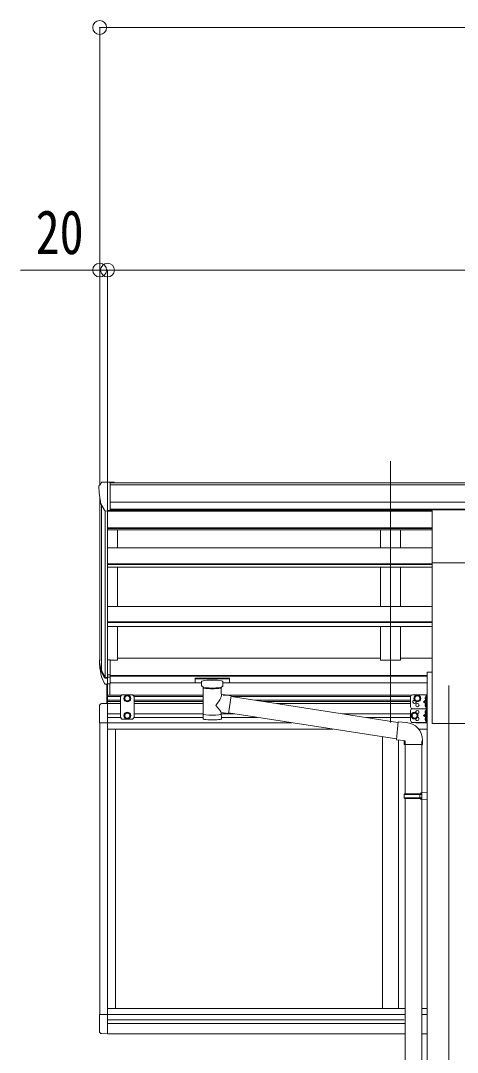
# Model space of a CAD drawing. Units: millimetres at full size; details may follow other scales. Extents: x -9783 to 9892, y -6828 to 6752.
# Drawn here: x -3835 to -2730, y -480 to 2133 of the extents above; entities that cross this region are included whole.
import ezdxf
from ezdxf.enums import TextEntityAlignment as Align

# ---------------------------------------------------------------- set-up
doc = ezdxf.new("R2010")
doc.units = ezdxf.units.MM
doc.header["$LTSCALE"] = 35
doc.header["$PDMODE"] = 32
doc.header["$PDSIZE"] = 35
for name, color, linetype, lineweight in [('0-1_本体', 4, 'Continuous', 9), ('0-2_部品', 7, 'Continuous', 9), ('0-8_PARTS2', 2, 'Continuous', 9), ('0-A_寸法', 6, 'Continuous', 9), ('1-1_GLASS', 4, 'Continuous', 9), ('1-2_GLASS_SEAL', 7, 'Continuous', 9)]:
    doc.layers.add(name, color=color, linetype=linetype, lineweight=lineweight)
doc.styles.add('ＭＳ ゴシック', font='')
doc.styles.get('ＭＳ ゴシック').set_extended_font_data('MS Gothic')

msp = doc.modelspace()

# ---------------------------------------------------------------- linework, layer by layer
at = {"layer": '0-1_本体'}
for p, q in [((-3608.77, 962.48), (2106.23, 962.48)), ((-3608.77, 957.12), (2106.23, 957.12)), ((-3635.27, 512.21), (-3635.27, 925.73)), ((-3630.99, 906.93), (-3630.99, 487.95)), ((-3621.27, 891.57), (-3621.27, 469.94)), ((-3615.27, 892.1), (-3615.27, 514.38)), ((-3615.27, 890.6), (-2793.77, 890.6)), ((-3608.77, 913.6), (2106.23, 913.6)), ((-3608.77, 895.93), (2106.23, 895.93)), ((-2793.77, 893.56), (-3608.77, 893.56)), ((-2924.27, 893.56), (-2924.27, 890.6)), ((-2874.27, 893.56), (-2874.27, 890.6)), ((-3615.27, 848.64), (-2793.77, 848.64)), ((-3615.27, 846.95), (-2793.77, 846.95)), ((-3615.27, 843.17), (-2793.77, 843.17)), ((-3590.27, 797.74), (-3590.27, 843.17)), ((-2924.27, 843.17), (-2924.27, 797.74)), ((-2874.27, 843.17), (-2874.27, 797.74)), ((-3615.27, 797.74), (-2793.77, 797.74)), ((-2793.77, 352.95), (-2793.77, 759.9)), ((-3615.27, 757.16), (-2793.77, 757.16)), ((-3615.27, 755.47), (-2793.77, 755.47)), ((-3615.27, 748.6), (-2793.77, 748.6)), ((-3590.27, 649.5), (-3590.27, 748.6)), ((-2924.27, 748.6), (-2924.27, 649.5)), ((-2874.27, 748.6), (-2874.27, 649.5)), ((-3615.27, 649.5), (-2793.77, 649.5)), ((-3615.27, 610.36), (-2793.77, 610.36)), ((-3615.27, 608.69), (-2793.77, 608.69)), ((-3615.27, 599.05), (-2793.77, 599.05)), ((-3590.27, 513.55), (-3590.27, 599.05)), ((-2924.27, 599.05), (-2924.27, 513.55)), ((-3608.77, 513.55), (-3590.27, 513.55)), ((-3590.27, 518.77), (-2924.27, 518.77)), ((-2874.27, 518.77), (-2793.77, 518.77)), ((-3608.77, 474.46), (-2806.27, 474.46)), ((-3608.77, 473.08), (-2806.27, 473.08)), ((-2806.27, 482.95), (-2793.77, 482.95)), ((-2806.27, 482.95), (-2806.27, -2397.05)), ((-3608.77, 455.9), (-3377.27, 455.9)), ((-3323.27, 455.9), (-2806.27, 455.9)), ((-2793.77, 352.95), (-2708.77, 352.95))]:
    msp.add_line(p, q, dxfattribs=at)
msp.add_lwpolyline([(-2874.27, 599.05), (-2874.27, 513.55), (-2924.27, 513.55)], dxfattribs=at)
at = {"layer": '0-2_部品'}
for p, q in [((-3637.27, 954.72), (-3637.27, 954.09)), ((-3630.36, 963.52), (-3634.43, 957.71)), ((-3627.27, 964.09), (-3629.6, 963.94)), ((-3627.27, 964.09), (-3608.77, 964.09)), ((-3615.27, 891.1), (-3615.27, 964.09)), ((-3608.77, 964.09), (-3598.77, 964)), ((-3608.77, 892.1), (-3608.77, 964.09)), ((-3598.77, 961.9), (-3598.77, 964)), ((-3622.89, 892.92), (-3632.17, 908.98)), ((-3615.27, 891.1), (-3620.48, 891.42)), ((-3608.77, 892.1), (-3615.27, 892.1)), ((-2793.77, 894.06), (-2708.77, 894.06)), ((-2793.77, 759.91), (-2793.77, 894.06)), ((-2793.77, 759.91), (-2708.77, 759.91)), ((-3615.27, 514.39), (-3615.27, 452.51)), ((-3608.77, 514.39), (-3615.27, 514.39)), ((-3608.77, 514.39), (-3608.77, 453.33)), ((-3632.88, 488.35), (-3622.71, 469.18)), ((-3621.7, 470.43), (-3631.46, 488.84)), ((-3630.29, 471.49), (-3622.71, 454.01)), ((-3608.77, 476.08), (-3615.27, 476.08)), ((-3608.77, 470.68), (-3615.27, 470.68)), ((-3615.27, 469.68), (-3620.4, 469.68)), ((-3615.27, 467.68), (-3620.12, 467.68)), ((-3615.27, 452.51), (-3620.12, 452.51)), ((-3608.77, 453.33), (-3615.27, 453.33)), ((-3393.77, 467.61), (-3393.77, 456.85)), ((-3393.77, 467.42), (-3393.77, 465.88)), ((-3391.77, 468.28), (-3308.77, 468.28)), ((-3391.77, 466.1), (-3308.77, 466.1)), ((-3391.77, 456.19), (-3377.27, 456.19)), ((-3377.27, 449.38), (-3377.27, 459.66)), ((-3373.17, 444.88), (-3373.19, 364.59)), ((-3327.37, 427.31), (-3327.37, 444.89)), ((-3323.27, 449.38), (-3323.27, 459.66)), ((-3323.27, 456.19), (-3308.77, 456.19)), ((-3306.77, 467.61), (-3306.77, 456.85)), ((-3302.15, 423.4), (-3327.37, 427.31)), ((-3302.15, 423.4), (-3309.17, 378.14)), ((-2880.33, 356.04), (-3302.44, 421.52)), ((-3327.35, 364.59), (-3327.37, 381.22)), ((-3327.37, 380.97), (-3309.17, 378.14)), ((-2884, 314.1), (-3308.88, 380.02)), ((-2859.35, 355.91), (-2880.19, 357.74)), ((-2864.27, 300.17), (-2818.27, 300.17)), ((-2862.27, 309.03), (-2862.27, 175.04)), ((-2820.27, 309.03), (-2820.27, 177.59)), ((-2818.27, 300.17), (-2818.27, 311.09)), ((-2864.27, 173.04), (-2863.27, 175.04)), ((-2864.27, 173.04), (-2820.27, 173.04)), ((-2864.27, 173.04), (-2864.27, 165.04)), ((-2864.27, 165.04), (-2820.27, 165.04)), ((-2864.27, 165.04), (-2863.27, 163.04)), ((-2863.27, 175.04), (-2820.27, 175.04)), ((-2863.27, 163.04), (-2820.27, 163.04)), ((-2862.27, 163.04), (-2862.27, -781.15)), ((-2824.75, 173.04), (-2825.18, 175.04)), ((-2822.27, 177.54), (-2806.27, 178.01)), ((-2822.27, 175.54), (-2822.27, 177.54)), ((-2822.27, 175.54), (-2820.27, 175.54)), ((-2822.27, 160.54), (-2822.27, 162.54)), ((-2822.27, 160.54), (-2806.27, 160.06)), ((-2820.27, 160.48), (-2820.27, -778.59)), ((-2806.27, 178.01), (-2806.27, 160.06))]:
    msp.add_line(p, q, dxfattribs=at)
for points in [[(-3393.77, 467.61), (-3393.73, 467.81), (-3393.65, 467.95), (-3393.55, 468.04), (-3393.45, 468.1), (-3393.33, 468.15), (-3393.04, 468.21), (-3392.55, 468.25), (-3392, 468.27), (-3391.77, 468.28)], [(-3393.77, 456.85), (-3393.73, 456.66), (-3393.65, 456.52), (-3393.55, 456.43), (-3393.45, 456.37), (-3393.33, 456.32), (-3393.04, 456.26), (-3392.55, 456.21), (-3392, 456.19), (-3391.77, 456.19)], [(-3377.23, 449.44), (-3377.26, 449.08), (-3377.01, 448.12), (-3376.49, 447.24), (-3375.69, 446.4), (-3374.57, 445.6), (-3373.17, 444.88)], [(-3327.37, 444.89), (-3327.14, 444.99), (-3325.78, 445.72), (-3324.67, 446.57), (-3323.91, 447.43), (-3323.45, 448.33), (-3323.28, 449.22)], [(-3308.77, 468.28), (-3308.42, 468.27), (-3307.89, 468.25), (-3307.44, 468.2), (-3307.13, 468.12), (-3306.97, 468.02), (-3306.85, 467.88), (-3306.78, 467.7), (-3306.77, 467.61)], [(-3308.77, 456.19), (-3308.42, 456.19), (-3307.89, 456.22), (-3307.44, 456.27), (-3307.13, 456.35), (-3306.97, 456.45), (-3306.85, 456.58), (-3306.78, 456.76), (-3306.77, 456.85)], [(-2880.19, 357.74), (-2884.19, 311.91), (-2864.27, 310.17), (-2864.27, 300.17)], [(-2824.75, 173.04), (-2824.75, 165.04), (-2825.18, 163.04)], [(-2822.27, 162.54), (-2820.27, 162.54), (-2820.27, 175.54)]]:
    msp.add_lwpolyline(points, dxfattribs=at)
for centre, radius, start, end in [((-3634.27, 954.72), 3, 93, 180), ((-3435.27, 954.09), 202, 180, 192.90261), ((-3629.54, 962.95), 1, 93.5, 145), ((-3620.3, 894.42), 3, 210, 266.5), ((-3546.61, 510.52), 89.07, 174.49576, 194.41188), ((-3547.32, 514.8), 88.05, 177.22392, 197.21071), ((-3502.05, 507.57), 133.22, 183.27987, 195.71302), ((-3620.4, 471.18), 1.5, 210, 270), ((-3620.12, 470.68), 3, 210, 270), ((-3620.12, 455.51), 3, 210, 270), ((-2863.27, 311.09), 45, 0, 85)]:
    msp.add_arc(centre, radius, start, end, dxfattribs=at)
for centre, major_axis, ratio, start_param, end_param in [((-3391.77, 465.88), (2, 0), 0.109601, 1.5707963, 3.1415927), ((-3350.27, 459.66), (27, 0), 0.122176, 6.2831853, 9.424778), ((-3350.26, 444.43), (-22.91, 0.42), 0.072511, 0.0008029, 1.5715993), ((-3350.28, 444.43), (22.92, 0.42), 0.07247, 4.71158, 6.2823764), ((-3339.27, 449.38), (16, 0), 0.361356, 6.2636979, 6.2831853), ((-3308.77, 465.88), (2, 0), 0.109601, 0, 1.5707963), ((-3350.26, 442.8), (-22.91, 0.42), 0.072511, 0.0008029, 1.5715993), ((-3350.28, 442.8), (22.92, 0.42), 0.07247, 4.71158, 6.2823764), ((-3350.27, 400.77), (-22.81, -26.62), 0.234429, 1.6855472, 3.1268519), ((-3347.72, 403.41), (20.32, -22.25), 0.045535, 0.0389954, 1.3075346), ((-3350.27, 377.03), (22.91, 0), 0.122865, 3.1415927, 6.2831853), ((-3350.27, 364.59), (22.92, 0), 0.101955, 3.1415499, 6.2833984)]:
    msp.add_ellipse(centre, major_axis=major_axis, ratio=ratio, start_param=start_param, end_param=end_param, dxfattribs=at)
at = {"layer": '0-8_PARTS2'}
for p, q in [((-2899.27, 355.29), (-2899.27, 1017.82)), ((-2751.27, 449.08), (-2751.27, -2497.05))]:
    msp.add_line(p, q, dxfattribs=at)
at = {"layer": '0-A_寸法'}
for p, q in [((-3635.27, 2115.46), (-3635.27, 1501.31)), ((-3635.27, 2115.46), (7860.73, 2115.46)), ((-3635.27, 1501.31), (-3835.27, 1501.31)), ((-3635.27, 1501.31), (-3635.27, 955.68)), ((-3615.27, 1501.31), (-3635.27, 1501.31)), ((-3615.27, 1501.31), (-3615.27, 955.68)), ((-3615.27, 1501.31), (2112.73, 1501.31)), ((-3615.27, 1501.31), (-3615.27, 955.68))]:
    msp.add_line(p, q, dxfattribs=at)
for p in [(-3635.27, 2115.46), (-3635.27, 1501.31), (-3615.27, 1501.31)]:
    msp.add_point(p, dxfattribs=at)
at = {"layer": '1-1_GLASS'}
for p, q in [((-3615.27, 424.66), (-3579.77, 424.66)), ((-3615.27, 421.16), (-3582.77, 421.16)), ((-3550.77, 424.66), (-3373.17, 424.66)), ((-3547.77, 421.16), (-3373.18, 421.16)), ((-3322.66, 424.66), (-2846.27, 424.66)), ((-3300.1, 421.16), (-2848.25, 421.16)), ((-3615.27, 412.16), (-3582.77, 412.16)), ((-3615.27, 408.66), (-3582.77, 408.66)), ((-3615.27, 404.36), (-3615.27, -432.84)), ((-3582.77, 403.66), (-3615.27, 403.66)), ((-3547.77, 412.16), (-3373.18, 412.16)), ((-3547.77, 408.66), (-3373.18, 408.66)), ((-3373.18, 403.66), (-3547.77, 403.66)), ((-3242.08, 412.16), (-2848.27, 412.16)), ((-3219.52, 408.66), (-2848.27, 408.66)), ((-2848.27, 403.66), (-3187.29, 403.66)), ((-3615.27, 377.66), (-3582.77, 377.66)), ((-3615.27, 368.66), (-3582.77, 368.66)), ((-3547.77, 377.66), (-3373.18, 377.66)), ((-3547.77, 368.66), (-3373.19, 368.66)), ((-3327.37, 377.66), (-3293.67, 377.66)), ((-3327.36, 368.66), (-3235.65, 368.66)), ((-3019.7, 377.66), (-2848.27, 377.66)), ((-2961.69, 368.66), (-2848.27, 368.66)), ((-3635.27, 354.96), (-3635.27, -383.64)), ((-3148.63, 355.16), (-3615.27, 355.16)), ((-2835.26, 355.16), (-2806.27, 355.16)), ((-2793.77, 352.95), (-2708.77, 352.95)), ((-3045.5, 339.16), (-3615.27, 339.16)), ((-3595.27, 339.16), (-3595.27, -367.84)), ((-2919.27, 319.57), (-2919.27, -368.34)), ((-2806.27, 339.16), (-2828.1, 339.16)), ((-2879.27, 311.48), (-2879.27, -368.34)), ((-3635.27, 154.96), (-3635.27, -383.65)), ((-3595.27, 139.16), (-3595.27, -368.34)), ((-2919.27, 139.66), (-2919.27, -368.34)), ((-2879.27, 139.66), (-2879.27, -368.34)), ((-3615.27, -368.34), (-2862.27, -368.34)), ((-3615.27, -383.84), (-2862.27, -383.84)), ((-2820.27, -368.34), (-2806.27, -368.34)), ((-2820.27, -383.84), (-2806.27, -383.84)), ((-3615.27, -397.34), (-2864.27, -397.34)), ((-3615.27, -406.34), (-2862.27, -406.34)), ((-3615.27, -432.34), (-2862.27, -432.34)), ((-3615.27, -432.84), (-3615.27, -432.84)), ((-2820.27, -432.34), (-2806.27, -432.34))]:
    msp.add_line(p, q, dxfattribs=at)
at = {"layer": '1-2_GLASS_SEAL'}
for p, q in [((-3616.77, 404.15), (-3616.77, 452.5)), ((-3615.27, 404.15), (-3615.27, 454)), ((-3609.77, 424.66), (-3609.77, 453.32)), ((-3578.77, 425.66), (-3582.77, 421.66)), ((-3582.77, 421.66), (-3582.77, 368.16)), ((-3551.77, 425.66), (-3578.77, 425.66)), ((-3551.77, 425.66), (-3547.77, 421.66)), ((-3547.77, 368.16), (-3547.77, 421.66)), ((-2848.27, 420.66), (-2848.27, 395.66)), ((-2843.27, 425.66), (-2806.27, 425.66)), ((-2809.27, 421.16), (-2810.07, 421.02)), ((-2808.77, 425.66), (-2808.77, 390.66)), ((-2806.27, 425.66), (-2806.27, 390.66)), ((-3635.77, 397.86), (-3635.77, 354.96)), ((-3615.27, 404.16), (-3630.56, 403.36)), ((-2808.77, 408.16), (-2815.77, 408.16)), ((-2809.27, 413.16), (-2810.07, 413.3)), ((-2809.27, 403.16), (-2810.07, 403.02)), ((-2809.27, 395.16), (-2810.07, 395.3)), ((-2809.27, 413.16), (-2808.77, 413.24)), ((-2809.27, 395.16), (-2808.77, 395.24)), ((-3578.77, 364.16), (-3582.77, 368.16)), ((-3565.27, 380.66), (-3571.77, 376.91)), ((-3571.77, 376.91), (-3571.77, 369.4)), ((-3571.77, 369.4), (-3565.27, 365.65)), ((-3558.77, 376.91), (-3565.27, 380.66)), ((-3565.27, 365.65), (-3558.77, 369.4)), ((-3558.77, 369.4), (-3558.77, 376.91)), ((-3551.77, 364.16), (-3547.77, 368.16)), ((-2848.27, 385.66), (-2848.27, 360.66)), ((-2843.27, 390.66), (-2806.27, 390.66)), ((-2808.77, 373.16), (-2815.77, 373.16)), ((-2809.27, 386.16), (-2810.07, 386.02)), ((-2809.27, 378.16), (-2810.07, 378.3)), ((-2809.27, 368.16), (-2810.07, 368.02)), ((-2809.27, 378.16), (-2808.77, 378.24)), ((-2808.77, 390.66), (-2808.77, 355.66)), ((-3615.27, 354.96), (-3635.77, 354.96)), ((-3551.77, 364.16), (-3578.77, 364.16)), ((-2843.27, 355.66), (-2806.27, 355.66)), ((-2809.27, 360.16), (-2810.07, 360.3)), ((-2809.27, 360.16), (-2808.77, 360.24)), ((-3615.27, -383.65), (-3635.77, -383.65)), ((-3635.77, -426.55), (-3635.77, -383.65)), ((-3615.27, -432.85), (-3630.56, -432.05))]:
    msp.add_line(p, q, dxfattribs=at)
for points in [[(-3571.77, 420.41), (-3565.27, 424.16), (-3558.77, 420.41)], [(-3558.77, 420.41), (-3558.77, 412.9), (-3565.27, 409.15), (-3571.77, 412.9), (-3571.77, 420.41)], [(-2808.39, 417.16), (-2809.02, 418.34), (-2811.25, 419.46)], [(-2809.27, 413.16), (-2809.27, 421.16), (-2808.77, 421.07), (-2808.77, 413.24)], [(-2808.77, 413.16), (-2815.77, 408.16), (-2808.77, 403.16)], [(-2808.39, 417.16), (-2809.02, 415.97), (-2811.25, 414.86)], [(-2808.39, 399.16), (-2809.02, 400.34), (-2811.25, 401.46)], [(-2808.39, 399.16), (-2809.02, 397.97), (-2811.25, 396.86)], [(-2809.27, 395.16), (-2809.27, 403.16), (-2808.77, 403.07), (-2808.77, 395.24)], [(-2843.27, 390.66), (-2806.27, 390.66), (-2806.27, 355.66)], [(-2808.77, 378.16), (-2815.77, 373.16), (-2808.77, 368.16)], [(-2808.39, 382.16), (-2809.02, 383.34), (-2811.25, 384.46)], [(-2808.39, 382.16), (-2809.02, 380.97), (-2811.25, 379.86)], [(-2808.39, 364.16), (-2809.02, 365.34), (-2811.25, 366.46)], [(-2809.27, 378.16), (-2809.27, 386.16), (-2808.77, 386.07), (-2808.77, 378.24)], [(-2809.27, 360.16), (-2809.27, 368.16), (-2808.77, 368.07), (-2808.77, 360.24)], [(-2808.39, 364.16), (-2809.02, 362.97), (-2811.25, 361.86)]]:
    msp.add_lwpolyline(points, dxfattribs=at)
for points in [[(-2831.27, 409.15), (-2824.77, 412.9), (-2824.77, 420.41), (-2831.27, 424.16), (-2837.77, 420.41), (-2837.77, 412.9)], [(-2838.27, 365.65), (-2831.77, 369.4), (-2831.77, 376.91), (-2838.27, 380.66), (-2844.77, 376.91), (-2844.77, 369.4)]]:
    msp.add_lwpolyline(points, close=True, dxfattribs=at)
for centre, radius in [((-3565.27, 416.66), 8.5), ((-3565.27, 416.66), 7.5), ((-3565.27, 416.66), 6.5), ((-2831.27, 416.66), 8.5), ((-2831.27, 416.66), 7.5), ((-2831.27, 416.66), 6.5), ((-2831.27, 399.66), 4.25), ((-3565.27, 373.16), 8.5), ((-3565.27, 373.16), 7.5), ((-3565.27, 373.16), 6.5), ((-2838.27, 373.16), 8.5), ((-2838.27, 373.16), 7.5), ((-2838.27, 373.16), 6.5)]:
    msp.add_circle(centre, radius, dxfattribs=at)
for centre, radius, start, end in [((-2843.27, 420.66), 5, 90, 180), ((-2805.17, 417.16), 6.5, 147.94412, 212.05588), ((-2809.92, 420.13), 0.9, 100, 147.94412), ((-3630.27, 397.86), 5.5, 93, 180), ((-2843.27, 395.66), 5, 180, 270), ((-2838.27, 408.16), 4.25, 94.76077, 6.29431), ((-2805.17, 399.16), 6.5, 147.94412, 212.05588), ((-2809.92, 414.18), 0.9, 212.05588, 260), ((-2809.92, 402.13), 0.9, 100, 147.94412), ((-2809.92, 396.18), 0.9, 212.05588, 260), ((-2843.27, 385.66), 5, 90, 180), ((-2831.27, 381.66), 4.25, 274.76077, 186.29431), ((-2831.27, 364.66), 4.25, 173.70569, 85.23923), ((-2805.17, 382.16), 6.5, 147.94412, 212.05588), ((-2805.17, 364.16), 6.5, 147.94412, 212.05588), ((-2809.92, 385.13), 0.9, 100, 147.94412), ((-2809.92, 379.18), 0.9, 212.05588, 260), ((-2809.92, 367.13), 0.9, 100, 147.94412), ((-2843.27, 360.66), 5, 180, 270), ((-2809.92, 361.18), 0.9, 212.05588, 260), ((-3630.27, -426.55), 5.5, 180, 267)]:
    msp.add_arc(centre, radius, start, end, dxfattribs=at)

# ---------------------------------------------------------------- texts
at = {"layer": '0-A_寸法', "color": 7, "style": 'ＭＳ ゴシック', "width": 0.8}
msp.add_text('20', height=111.4, dxfattribs=at).set_placement((-3797.27, 1508.31), align=Align.BOTTOM_LEFT)

doc.saveas('drawing.dxf')
